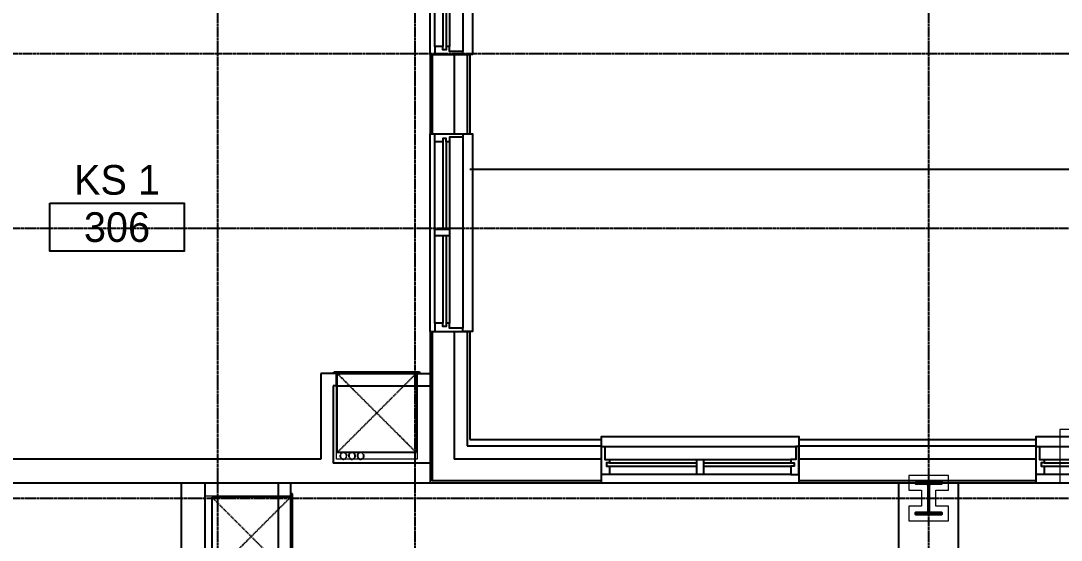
# Model space of a CAD drawing. Header units: inches. Extents: x -6955 to 13123, y -1334 to 3701.
# Drawn here: x 5261.6 to 5577.6, y 1952.9 to 2110.5 of the extents above; entities that cross this region are included whole.
import ezdxf
from ezdxf.enums import TextEntityAlignment as Align

# ---------------------------------------------------------------- set-up
doc = ezdxf.new("R2010")
doc.units = ezdxf.units.IN
doc.header["$MEASUREMENT"] = 0
doc.linetypes.add('CENTER2', pattern=[1.125, 0.75, -0.125, 0.125, -0.125])
doc.linetypes.add('HIDDEN2', pattern=[0.1875, 0.125, -0.0625])
for name, color, linetype, lineweight in [('A-Detl-Hatch', 1, 'Continuous', 18), ('A-Detl-Wide', 2, 'Continuous', 35), ('S-Detl-Hatch', 1, 'Continuous', 18)]:
    doc.layers.add(name, color=color, linetype=linetype, lineweight=lineweight)
for name, color, linetype in [('A-Door-Head', 8, 'Continuous'), ('A-Glaz', 7, 'Continuous'), ('A-Glaz-Sill', 8, 'Continuous'), ('A-Grid(SmallScale)', 11, 'CENTER2'), ('A-HVAC', 6, 'HIDDEN2'), ('A-Roof-Below', 1, 'Continuous'), ('A-Tag-Rm(Scale)', 7, 'Continuous'), ('A-Wall-Full', 7, 'Continuous'), ('A-Wall-Hatch', 15, 'Continuous')]:
    doc.layers.add(name, color=color, linetype=linetype)
doc.layers.add('G-Anno-Nplt', color=140, linetype='Continuous', lineweight=18, plot=False)

# ---------------------------------------------------------------- blocks, each defined once
blk = doc.blocks.new('EXTERIOR WINDOW 3')
at = {"layer": 'A-Glaz'}
for p, q in [((5693, -8445.75), (5693, -8419.25)), ((5694, -8445.75), (5694, -8419.25)), ((5695, -8474.25), (5695, -8419.25)), ((5693, -8474.25), (5693, -8447.75)), ((5694, -8474.25), (5694, -8447.75))]:
    blk.add_line(p, q, dxfattribs=at)
for points in [[(5693, -8419.25), (5690.5, -8419.25), (5690.5, -8416.75), (5699, -8416.75), (5699, -8417.75), (5695, -8417.75), (5695, -8419.25), (5694, -8419.25), (5694, -8418.25), (5693, -8418.25), (5693, -8419.25)], [(5693, -8474.25), (5690.5, -8474.25), (5690.5, -8476.75), (5699, -8476.75), (5699, -8475.75), (5695, -8475.75), (5695, -8474.25), (5694, -8474.25), (5694, -8475.25), (5693, -8475.25), (5693, -8474.25)]]:
    blk.add_lwpolyline(points, dxfattribs=at)
blk.add_lwpolyline([(5690.5, -8445.75), (5690.5, -8447.75), (5695, -8447.75), (5695, -8445.75)], close=True, dxfattribs=at)
at = {"layer": 'A-Glaz-Sill'}
for p, q in [((5689.12, -8416.75), (5689.12, -8476.75)), ((5690.5, -8419.25), (5690.5, -8474.25)), ((5699, -8475.75), (5699, -8417.75))]:
    blk.add_line(p, q, dxfattribs=at)
blk.add_lwpolyline([(5699, -8476.75), (5702, -8476.75), (5702, -8416.75), (5699, -8416.75)], dxfattribs=at)
blk = doc.blocks.new('EXTERIOR WINDOW 4')
at = {"layer": 'A-Glaz'}
for p, q in [((3139.62, -8499), (3194.62, -8499)), ((3139.62, -8500), (3166.12, -8500)), ((3139.62, -8501), (3166.12, -8501)), ((3168.12, -8500), (3194.62, -8500)), ((3168.12, -8501), (3194.62, -8501))]:
    blk.add_line(p, q, dxfattribs=at)
for points in [[(3139.62, -8501), (3139.62, -8503.5), (3137.12, -8503.5), (3137.12, -8495), (3138.12, -8495), (3138.12, -8499), (3139.62, -8499), (3139.62, -8500), (3138.62, -8500), (3138.62, -8501), (3139.62, -8501)], [(3194.62, -8501), (3194.62, -8503.5), (3197.12, -8503.5), (3197.12, -8495), (3196.12, -8495), (3196.12, -8499), (3194.62, -8499), (3194.62, -8500), (3195.62, -8500), (3195.62, -8501), (3194.62, -8501)]]:
    blk.add_lwpolyline(points, dxfattribs=at)
blk.add_lwpolyline([(3168.12, -8503.5), (3166.12, -8503.5), (3166.12, -8499), (3168.12, -8499)], close=True, dxfattribs=at)
at = {"layer": 'A-Glaz-Sill'}
for p, q in [((3138.12, -8495), (3196.12, -8495)), ((3194.62, -8503.5), (3139.62, -8503.5)), ((3197.12, -8506.13), (3137.12, -8506.13))]:
    blk.add_line(p, q, dxfattribs=at)
blk.add_lwpolyline([(3137.12, -8495), (3137.12, -8492), (3197.12, -8492), (3197.12, -8495)], dxfattribs=at)
blk = doc.blocks.new('*U18')
at = {"layer": 'A-Detl-Hatch'}
h = blk.add_hatch(dxfattribs=at)
h.set_pattern_fill('ANSI32', color=256, scale=6, style=0)
h.set_pattern_definition([(45, (0, -4.865), (-1.591, 1.591), []), (45, (1.0607, -4.865), (-1.591, 1.591), [])])
edge = h.paths.add_edge_path()
edge.add_line((3.98, -9.73), (3.98, -9.295))
edge.add_line((3.98, -9.295), (0.645, -9.295))
edge.add_arc((0.645, -8.795), 0.5, 180, 270, ccw=False)
edge.add_line((0.145, -8.795), (0.145, -0.935))
edge.add_arc((0.645, -0.935), 0.5, 90, 180, ccw=False)
edge.add_line((0.645, -0.435), (3.98, -0.435))
edge.add_line((3.98, -0.435), (3.98, 0))
edge.add_line((3.98, 0), (-3.98, 0))
edge.add_line((-3.98, 0), (-3.98, -0.435))
edge.add_line((-3.98, -0.435), (-0.645, -0.435))
edge.add_arc((-0.645, -0.935), 0.5, 0, 90, ccw=False)
edge.add_line((-0.145, -0.935), (-0.145, -8.795))
edge.add_arc((-0.645, -8.795), 0.5, -90, 0, ccw=False)
edge.add_line((-0.645, -9.295), (-3.98, -9.295))
edge.add_line((-3.98, -9.295), (-3.98, -9.73))
edge.add_line((-3.98, -9.73), (3.98, -9.73))
at = {"color": 0, "linetype": 'ByBlock'}
blk.add_lwpolyline([(3.98, -9.73), (3.98, -9.295), (0.645, -9.295, -0.4142136), (0.145, -8.795), (0.145, -0.935, -0.4142136), (0.645, -0.435), (3.98, -0.435), (3.98, 0), (-3.98, 0), (-3.98, -0.435), (-0.645, -0.435, -0.4142136), (-0.145, -0.935), (-0.145, -8.795, -0.4142136), (-0.645, -9.295), (-3.98, -9.295), (-3.98, -9.73)], format="xyb", close=True, dxfattribs=at)
blk = doc.blocks.new('W10X33')
at = {"layer": 'S-Detl-Hatch'}
blk.add_lwpolyline([(13773.78, -7310.28), (13773.78, -7305.84), (13769.95, -7305.84), (13769.95, -7300.98), (13773.78, -7300.98), (13773.78, -7296.55), (13761.82, -7296.55), (13761.82, -7300.98), (13765.66, -7300.98), (13765.66, -7305.84), (13761.82, -7305.84), (13761.82, -7310.28)], close=True, dxfattribs=at)
at = {"layer": 'A-Detl-Wide'}
blk.add_blockref('*U18', (13767.8, -7298.55), dxfattribs=at)
blk = doc.blocks.new('HVAC UNIT NICHE')
at = {"layer": 'A-Door-Head'}
blk.add_lwpolyline([(4, 0), (28.5, 0), (28.5, -3.75), (4, -3.75)], close=True, dxfattribs=at)
at = {"layer": 'A-HVAC'}
for p, q in [((4.25, 0), (28.25, -24)), ((4.25, -24), (28.25, 0))]:
    blk.add_line(p, q, dxfattribs=at)
for points in [[(3.25, 0), (29.25, 0), (29.25, 0.5), (3.25, 0.5)], [(4.25, -24), (28.25, -24), (28.25, 0), (4.25, 0)]]:
    blk.add_lwpolyline(points, close=True, dxfattribs=at)
for centre in [(21.13, -25), (23.75, -25), (26.36, -25)]:
    blk.add_circle(centre, 1, dxfattribs=at)
at = {"layer": 'A-Wall-Full'}
for p, q in [((4, 0), (0, 0)), ((4, -3.75), (4, 0)), ((28.5, 0), (33.25, 0)), ((28.5, -3.75), (28.5, 0)), ((33.25, 0), (33.25, -26)), ((4, -3.75), (0, -3.75)), ((28.5, -3.75), (29.5, -3.75)), ((29.5, -3.75), (29.5, -26))]:
    blk.add_line(p, q, dxfattribs=at)
at = {"layer": 'G-Anno-Nplt'}
blk.add_lwpolyline([(4, 0), (4, -26), (28.5, -26), (28.5, 0)], close=True, dxfattribs=at)
blk = doc.blocks.new('King Studio 1- 10')
at = {"layer": 'A-Wall-Full'}
for p, q in [((13.37, 260.64), (13.37, 280.63)), ((224.01, 251.13), (224.01, 280.63)), ((231.26, 280.63), (231.25, 6))]:
    blk.add_line(p, q, dxfattribs=at)
at = {"layer": 'G-Anno-Nplt'}
blk.add_line((3, 280.63), (198.01, 280.63), dxfattribs=at)
blk.add_lwpolyline([(103.64, 294.75), (43.64, 294.75), (43.64, 280.63), (103.64, 280.63)], close=True, dxfattribs=at)
at = {"xscale": -1, "rotation": 90}
blk.add_blockref('HVAC UNIT NICHE', (198.01, 280.63), dxfattribs=at)
blk = doc.blocks.new('King Studio 1')
at = {"layer": 'A-Wall-Full'}
blk.add_line((9.12, 280.63), (9.12, 260.64), dxfattribs=at)
at = {"layer": 'G-Anno-Nplt'}
blk.add_line((9.12, 280.63), (215.02, 280.63), dxfattribs=at)
for points in [[(32.75, 294.75), (92.75, 294.75), (92.75, 280.63), (32.75, 280.63)], [(40, 280.63), (100, 280.63), (100, 296.87), (40, 296.87)]]:
    blk.add_lwpolyline(points, close=True, dxfattribs=at)
blk = doc.blocks.new('Rm Tag')
blk.add_lwpolyline([(-0.2124, 0.0759), (0.2124, 0.0759), (0.2124, -0.0759), (-0.2124, -0.0759)], close=True)
for p in [(0, 0.2858), (0, 0.1493), (0, 0)]:
    blk.add_attdef('XXX', text='', height=0.0938).set_placement(p, align=Align.MIDDLE_CENTER)

msp = doc.modelspace()

# ---------------------------------------------------------------- linework, layer by layer
at = {"layer": 'A-Grid(SmallScale)'}
for p, q in [((5321.3342, 3132.3201), (5321.3342, 1223.6428)), ((5381.3342, 3132.3201), (5381.3342, 1223.6428)), ((5537.3342, 3132.3201), (5537.3342, 1223.6428)), ((4552.2192, 2100.5773), (8345.3342, 2100.5773)), ((4537.3342, 2047.5773), (8345.3342, 2047.5773)), ((4537.3342, 1965.5773), (8345.3342, 1965.5773))]:
    msp.add_line(p, q, dxfattribs=at)
at = {"layer": 'A-Roof-Below'}
msp.add_lwpolyline([(5397.9592, 2065.4523), (5887.7092, 2065.4523)], dxfattribs=at)
at = {"layer": 'A-Wall-Full'}
for p, q in [((5385.9592, 2100.2023), (5397.9592, 2100.2023)), ((5385.9592, 2100.2023), (5385.9592, 2076.2023)), ((5397.9592, 2100.2023), (5397.9592, 2076.2023)), ((5385.9592, 2076.2023), (5397.9592, 2076.2023)), ((5385.9592, 2016.2023), (5397.9592, 2016.2023)), ((5385.9592, 2016.2023), (5385.9592, 1970.2023)), ((5397.9592, 2016.2023), (5397.9592, 1983.4523)), ((5397.9592, 1983.4523), (5437.9592, 1983.4523)), ((5437.9592, 1970.2023), (5437.9592, 1983.4523)), ((5497.9592, 1970.2023), (5497.9592, 1983.4523)), ((5497.9592, 1983.4523), (5569.9589, 1983.4523)), ((5569.9589, 1970.2023), (5569.9589, 1983.4523)), ((5352.7111, 1977.4523), (5233.5242, 1977.4523)), ((5356.4611, 1977.4523), (5356.4611, 1976.2023)), ((5385.9592, 1976.2023), (5356.4611, 1976.2023)), ((5385.9592, 1970.2023), (5253.1442, 1970.2023)), ((5437.9592, 1970.2023), (5385.9592, 1970.2023)), ((5569.9589, 1970.2023), (5497.9592, 1970.2023))]:
    msp.add_line(p, q, dxfattribs=at)
at = {"layer": 'A-Wall-Hatch'}
for p, q in [((5386.5842, 2100.2023), (5386.5842, 2076.2023)), ((5393.2092, 2100.2023), (5393.2092, 2076.2023)), ((5397.2092, 2100.2023), (5397.2092, 2076.2023)), ((5386.5842, 2016.2023), (5386.5842, 1970.8273)), ((5393.2092, 2016.2023), (5393.2092, 1977.4523)), ((5397.2092, 2016.2023), (5397.2092, 1981.4523)), ((5397.2092, 1981.4523), (5437.9592, 1981.4523)), ((5497.9592, 1981.4523), (5569.9589, 1981.4523)), ((5437.9592, 1977.4523), (5393.2092, 1977.4523)), ((5569.9589, 1977.4523), (5497.9592, 1977.4523)), ((5437.9592, 1970.8273), (5386.5842, 1970.8273)), ((5569.9589, 1970.8273), (5497.9592, 1970.8273))]:
    msp.add_line(p, q, dxfattribs=at)

# ---------------------------------------------------------------- block references
at = {"xscale": -1}
for name, p, rotation in [('EXTERIOR WINDOW 3', (-303.1652, -6316.5477), 180), ('EXTERIOR WINDOW 3', (-303.1652, -6400.5477), 180), ('HVAC UNIT NICHE', (5385.9611, 2003.4523), 359.9999999999695)]:
    msp.add_blockref(name, p, dxfattribs=dict(at, rotation=rotation))
msp.add_blockref('King Studio 1- 10', (5541.5979, 1689.5773), dxfattribs=at)
for name, p in [('EXTERIOR WINDOW 4', (2300.8351, 10476.3273)), ('King Studio 1', (5537.2092, 1689.5773)), ('EXTERIOR WINDOW 4', (2432.8348, 10476.3273))]:
    msp.add_blockref(name, p)
at = {"rotation": 180}
msp.add_blockref('W10X33', (19305.135, -5337.8354), dxfattribs=at)
at = {"layer": 'A-Tag-Rm(Scale)'}
ref = msp.add_blockref('Rm Tag', (5290.8319, 2047.8652), dxfattribs=dict(at, xscale=96, yscale=96, zscale=96))
ref.add_attrib('XXX', 'KS 1', dxfattribs={"layer": '0', "height": 9}).set_placement((5290.8319, 2062.1961), align=Align.MIDDLE_CENTER)
ref.add_attrib('XXX', '306', dxfattribs={"layer": '0', "height": 9}).set_placement((5290.8319, 2047.8652), align=Align.MIDDLE_CENTER)

doc.saveas('drawing.dxf')
